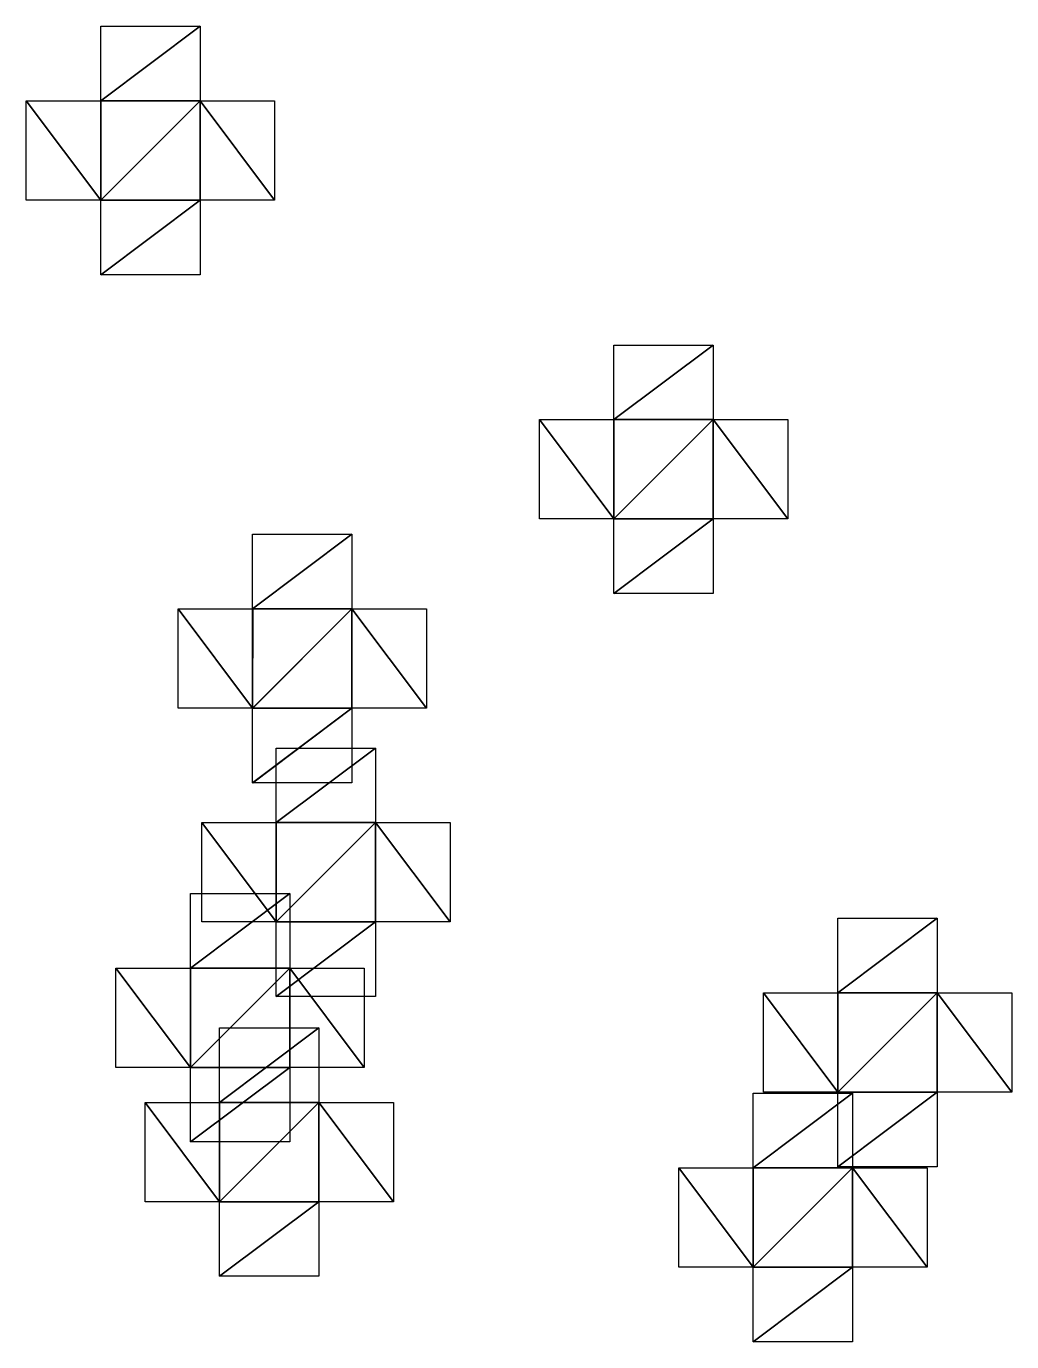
# Model space of a CAD drawing. Header units: metres. Extents: x -204 to 160, y -126 to 162.
# Drawn here: x -156.2 to -96.7, y -18.7 to 60.8 of the extents above; entities that cross this region are included whole.
import ezdxf

# ---------------------------------------------------------------- set-up
doc = ezdxf.new("R2010")
doc.units = ezdxf.units.M

msp = doc.modelspace()

# ---------------------------------------------------------------- linework, layer by layer
for p, q in [((-151.736, 56.26056, -433.01532), (-151.736, 60.76056, -433.01532)), ((-151.736, 60.76056, -433.01532), (-145.736, 60.76056, -433.01532)), ((-145.736, 60.76056, -433.01532), (-145.736, 56.26056, -433.01532)), ((-156.236, 50.26056, -433.01532), (-156.236, 56.26056, -433.01532)), ((-156.236, 56.26056, -433.01532), (-151.736, 56.26056, -433.01532)), ((-145.736, 56.26056, -433.01532), (-141.236, 56.26056, -433.01532)), ((-141.236, 56.26056, -433.01532), (-141.236, 50.26056, -433.01532)), ((-151.736, 50.26056, -433.01532), (-156.236, 50.26056, -433.01532)), ((-151.736, 45.76056, -433.01532), (-151.736, 50.26056, -433.01532)), ((-141.236, 50.26056, -433.01532), (-145.736, 50.26056, -433.01532)), ((-145.736, 50.26056, -433.01532), (-145.736, 45.76056, -433.01532)), ((-145.736, 45.76056, -433.01532), (-151.736, 45.76056, -433.01532)), ((-120.74365, 37.01703, -433.01532), (-120.74365, 41.51703, -433.01532)), ((-120.74365, 41.51703, -433.01532), (-114.74365, 41.51703, -433.01532)), ((-120.74365, 37.01703, -433.01532), (-120.74365, 41.51703, -433.01532)), ((-120.74365, 41.51703, -433.01532), (-114.74365, 41.51703, -433.01532)), ((-120.74365, 37.01703, -433.01532), (-120.74365, 41.51703, -433.01532)), ((-120.74365, 41.51703, -433.01532), (-114.74365, 41.51703, -433.01532)), ((-120.74365, 37.01703, -433.01532), (-120.74365, 41.51703, -433.01532)), ((-120.74365, 41.51703, -433.01532), (-114.74365, 41.51703, -433.01532)), ((-114.74365, 41.51703, -433.01532), (-114.74365, 37.01703, -433.01532)), ((-114.74365, 41.51703, -433.01532), (-114.74365, 37.01703, -433.01532)), ((-114.74365, 41.51703, -433.01532), (-114.74365, 37.01703, -433.01532)), ((-114.74365, 41.51703, -433.01532), (-114.74365, 37.01703, -433.01532)), ((-125.24365, 31.017029, -433.01532), (-125.24365, 37.01703, -433.01532)), ((-125.24365, 37.01703, -433.01532), (-120.74365, 37.01703, -433.01532)), ((-125.24365, 31.017029, -433.01532), (-125.24365, 37.01703, -433.01532)), ((-125.24365, 37.01703, -433.01532), (-120.74365, 37.01703, -433.01532)), ((-125.24365, 31.017029, -433.01532), (-125.24365, 37.01703, -433.01532)), ((-125.24365, 37.01703, -433.01532), (-120.74365, 37.01703, -433.01532)), ((-125.24365, 31.017029, -433.01532), (-125.24365, 37.01703, -433.01532)), ((-125.24365, 37.01703, -433.01532), (-120.74365, 37.01703, -433.01532)), ((-114.74365, 37.01703, -433.01532), (-110.24365, 37.01703, -433.01532)), ((-114.74365, 37.01703, -433.01532), (-110.24365, 37.01703, -433.01532)), ((-114.74365, 37.01703, -433.01532), (-110.24365, 37.01703, -433.01532)), ((-114.74365, 37.01703, -433.01532), (-110.24365, 37.01703, -433.01532)), ((-110.24365, 37.01703, -433.01532), (-110.24365, 31.017029, -433.01532)), ((-110.24365, 37.01703, -433.01532), (-110.24365, 31.017029, -433.01532)), ((-110.24365, 37.01703, -433.01532), (-110.24365, 31.017029, -433.01532)), ((-110.24365, 37.01703, -433.01532), (-110.24365, 31.017029, -433.01532)), ((-120.74365, 31.017029, -433.01532), (-125.24365, 31.017029, -433.01532)), ((-120.74365, 31.017029, -433.01532), (-125.24365, 31.017029, -433.01532)), ((-120.74365, 31.017029, -433.01532), (-125.24365, 31.017029, -433.01532)), ((-120.74365, 31.017029, -433.01532), (-125.24365, 31.017029, -433.01532)), ((-120.74365, 26.517029, -433.01532), (-120.74365, 31.017029, -433.01532)), ((-120.74365, 26.517029, -433.01532), (-120.74365, 31.017029, -433.01532)), ((-120.74365, 26.517029, -433.01532), (-120.74365, 31.017029, -433.01532)), ((-120.74365, 26.517029, -433.01532), (-120.74365, 31.017029, -433.01532)), ((-110.24365, 31.017029, -433.01532), (-114.74365, 31.017029, -433.01532)), ((-114.74365, 31.017029, -433.01532), (-114.74365, 26.517029, -433.01532)), ((-110.24365, 31.017029, -433.01532), (-114.74365, 31.017029, -433.01532)), ((-114.74365, 31.017029, -433.01532), (-114.74365, 26.517029, -433.01532)), ((-110.24365, 31.017029, -433.01532), (-114.74365, 31.017029, -433.01532)), ((-114.74365, 31.017029, -433.01532), (-114.74365, 26.517029, -433.01532)), ((-110.24365, 31.017029, -433.01532), (-114.74365, 31.017029, -433.01532)), ((-114.74365, 31.017029, -433.01532), (-114.74365, 26.517029, -433.01532)), ((-142.5621, 25.587463, -433.01532), (-142.5621, 30.087463, -433.01532)), ((-142.5621, 30.087463, -433.01532), (-136.5621, 30.087463, -433.01532)), ((-142.5621, 25.587463, -433.01532), (-142.5621, 30.087463, -433.01532)), ((-142.5621, 30.087463, -433.01532), (-136.5621, 30.087463, -433.01532)), ((-142.5621, 25.587463, -433.01532), (-142.5621, 30.087463, -433.01532)), ((-142.5621, 30.087463, -433.01532), (-136.5621, 30.087463, -433.01532)), ((-136.5621, 30.087463, -433.01532), (-136.5621, 25.587463, -433.01532)), ((-136.5621, 30.087463, -433.01532), (-136.5621, 25.587463, -433.01532)), ((-136.5621, 30.087463, -433.01532), (-136.5621, 25.587463, -433.01532)), ((-114.74365, 26.517029, -433.01532), (-120.74365, 26.517029, -433.01532)), ((-114.74365, 26.517029, -433.01532), (-120.74365, 26.517029, -433.01532)), ((-114.74365, 26.517029, -433.01532), (-120.74365, 26.517029, -433.01532)), ((-114.74365, 26.517029, -433.01532), (-120.74365, 26.517029, -433.01532)), ((-147.0621, 19.587463, -433.01532), (-147.0621, 25.587463, -433.01532)), ((-147.0621, 25.587463, -433.01532), (-142.5621, 25.587463, -433.01532)), ((-147.0621, 19.587463, -433.01532), (-147.0621, 25.587463, -433.01532)), ((-147.0621, 25.587463, -433.01532), (-142.5621, 25.587463, -433.01532)), ((-147.0621, 19.587463, -433.01532), (-147.0621, 25.587463, -433.01532)), ((-147.0621, 25.587463, -433.01532), (-142.5621, 25.587463, -433.01532)), ((-136.5621, 25.587463, -433.01532), (-132.0621, 25.587463, -433.01532)), ((-136.5621, 25.587463, -433.01532), (-132.0621, 25.587463, -433.01532)), ((-136.5621, 25.587463, -433.01532), (-132.0621, 25.587463, -433.01532)), ((-132.0621, 25.587463, -433.01532), (-132.0621, 19.587463, -433.01532)), ((-132.0621, 25.587463, -433.01532), (-132.0621, 19.587463, -433.01532)), ((-132.0621, 25.587463, -433.01532), (-132.0621, 19.587463, -433.01532)), ((-142.5621, 19.587463, -433.01532), (-147.0621, 19.587463, -433.01532)), ((-142.5621, 19.587463, -433.01532), (-147.0621, 19.587463, -433.01532)), ((-142.5621, 19.587463, -433.01532), (-147.0621, 19.587463, -433.01532)), ((-142.5621, 15.087463, -433.01532), (-142.5621, 19.587463, -433.01532)), ((-142.5621, 15.087463, -433.01532), (-142.5621, 19.587463, -433.01532)), ((-142.5621, 15.087463, -433.01532), (-142.5621, 19.587463, -433.01532)), ((-132.0621, 19.587463, -433.01532), (-136.5621, 19.587463, -433.01532)), ((-136.5621, 19.587463, -433.01532), (-136.5621, 15.087463, -433.01532)), ((-132.0621, 19.587463, -433.01532), (-136.5621, 19.587463, -433.01532)), ((-136.5621, 19.587463, -433.01532), (-136.5621, 15.087463, -433.01532)), ((-132.0621, 19.587463, -433.01532), (-136.5621, 19.587463, -433.01532)), ((-136.5621, 19.587463, -433.01532), (-136.5621, 15.087463, -433.01532)), ((-141.1358, 12.682343, -433.01532), (-141.1358, 17.182343, -433.01532)), ((-141.1358, 17.182343, -433.01532), (-135.1358, 17.182343, -433.01532)), ((-141.1358, 12.682343, -433.01532), (-141.1358, 17.182343, -433.01532)), ((-141.1358, 17.182343, -433.01532), (-135.1358, 17.182343, -433.01532)), ((-135.1358, 17.182343, -433.01532), (-135.1358, 12.682343, -433.01532)), ((-135.1358, 17.182343, -433.01532), (-135.1358, 12.682343, -433.01532)), ((-136.5621, 15.087463, -433.01532), (-142.5621, 15.087463, -433.01532)), ((-136.5621, 15.087463, -433.01532), (-142.5621, 15.087463, -433.01532)), ((-136.5621, 15.087463, -433.01532), (-142.5621, 15.087463, -433.01532)), ((-145.6358, 6.6823425, -433.01532), (-145.6358, 12.682343, -433.01532)), ((-145.6358, 12.682343, -433.01532), (-141.1358, 12.682343, -433.01532)), ((-145.6358, 6.6823425, -433.01532), (-145.6358, 12.682343, -433.01532)), ((-145.6358, 12.682343, -433.01532), (-141.1358, 12.682343, -433.01532)), ((-135.1358, 12.682343, -433.01532), (-130.6358, 12.682343, -433.01532)), ((-135.1358, 12.682343, -433.01532), (-130.6358, 12.682343, -433.01532)), ((-130.6358, 12.682343, -433.01532), (-130.6358, 6.6823425, -433.01532)), ((-130.6358, 12.682343, -433.01532), (-130.6358, 6.6823425, -433.01532)), ((-146.32214, 3.897461, -433.01532), (-146.32214, 8.397461, -433.01532)), ((-146.32214, 8.397461, -433.01532), (-140.32214, 8.397461, -433.01532)), ((-146.32214, 3.897461, -433.01532), (-146.32214, 8.397461, -433.01532)), ((-146.32214, 8.397461, -433.01532), (-140.32214, 8.397461, -433.01532)), ((-140.32214, 8.397461, -433.01532), (-140.32214, 3.897461, -433.01532)), ((-140.32214, 8.397461, -433.01532), (-140.32214, 3.897461, -433.01532)), ((-141.1358, 6.6823425, -433.01532), (-145.6358, 6.6823425, -433.01532)), ((-141.1358, 6.6823425, -433.01532), (-145.6358, 6.6823425, -433.01532)), ((-141.1358, 2.1823425, -433.01532), (-141.1358, 6.6823425, -433.01532)), ((-141.1358, 2.1823425, -433.01532), (-141.1358, 6.6823425, -433.01532)), ((-130.6358, 6.6823425, -433.01532), (-135.1358, 6.6823425, -433.01532)), ((-135.1358, 6.6823425, -433.01532), (-135.1358, 2.1823425, -433.01532)), ((-130.6358, 6.6823425, -433.01532), (-135.1358, 6.6823425, -433.01532)), ((-135.1358, 6.6823425, -433.01532), (-135.1358, 2.1823425, -433.01532)), ((-107.21222, 2.3995972, -433.01532), (-107.21222, 6.899597, -433.01532)), ((-107.21222, 6.899597, -433.01532), (-101.21222, 6.899597, -433.01532)), ((-107.21222, 2.3995972, -433.01532), (-107.21222, 6.899597, -433.01532)), ((-107.21222, 6.899597, -433.01532), (-101.21222, 6.899597, -433.01532)), ((-107.21222, 2.3995972, -433.01532), (-107.21222, 6.899597, -433.01532)), ((-107.21222, 6.899597, -433.01532), (-101.21222, 6.899597, -433.01532)), ((-101.21222, 6.899597, -433.01532), (-101.21222, 2.3995972, -433.01532)), ((-101.21222, 6.899597, -433.01532), (-101.21222, 2.3995972, -433.01532)), ((-101.21222, 6.899597, -433.01532), (-101.21222, 2.3995972, -433.01532)), ((-150.82214, -2.102539, -433.01532), (-150.82214, 3.897461, -433.01532)), ((-150.82214, 3.897461, -433.01532), (-146.32214, 3.897461, -433.01532)), ((-150.82214, -2.102539, -433.01532), (-150.82214, 3.897461, -433.01532)), ((-150.82214, 3.897461, -433.01532), (-146.32214, 3.897461, -433.01532)), ((-140.32214, 3.897461, -433.01532), (-135.82214, 3.897461, -433.01532)), ((-140.32214, 3.897461, -433.01532), (-135.82214, 3.897461, -433.01532)), ((-135.82214, 3.897461, -433.01532), (-135.82214, -2.102539, -433.01532)), ((-135.82214, 3.897461, -433.01532), (-135.82214, -2.102539, -433.01532)), ((-111.71222, -3.6004028, -433.01532), (-111.71222, 2.3995972, -433.01532)), ((-111.71222, 2.3995972, -433.01532), (-107.21222, 2.3995972, -433.01532)), ((-111.71222, -3.6004028, -433.01532), (-111.71222, 2.3995972, -433.01532)), ((-111.71222, 2.3995972, -433.01532), (-107.21222, 2.3995972, -433.01532)), ((-111.71222, -3.6004028, -433.01532), (-111.71222, 2.3995972, -433.01532)), ((-111.71222, 2.3995972, -433.01532), (-107.21222, 2.3995972, -433.01532)), ((-101.21222, 2.3995972, -433.01532), (-96.71222, 2.3995972, -433.01532)), ((-101.21222, 2.3995972, -433.01532), (-96.71222, 2.3995972, -433.01532)), ((-101.21222, 2.3995972, -433.01532), (-96.71222, 2.3995972, -433.01532)), ((-96.71222, 2.3995972, -433.01532), (-96.71222, -3.6004028, -433.01532)), ((-96.71222, 2.3995972, -433.01532), (-96.71222, -3.6004028, -433.01532)), ((-96.71222, 2.3995972, -433.01532), (-96.71222, -3.6004028, -433.01532)), ((-135.1358, 2.1823425, -433.01532), (-141.1358, 2.1823425, -433.01532)), ((-135.1358, 2.1823425, -433.01532), (-141.1358, 2.1823425, -433.01532)), ((-144.55661, -4.216751, -433.01532), (-144.55661, 0.2832489, -433.01532)), ((-144.55661, 0.2832489, -433.01532), (-138.55661, 0.2832489, -433.01532)), ((-138.55661, 0.2832489, -433.01532), (-138.55661, -4.216751, -433.01532)), ((-146.32214, -2.102539, -433.01532), (-150.82214, -2.102539, -433.01532)), ((-146.32214, -2.102539, -433.01532), (-150.82214, -2.102539, -433.01532)), ((-146.32214, -6.602539, -433.01532), (-146.32214, -2.102539, -433.01532)), ((-146.32214, -6.602539, -433.01532), (-146.32214, -2.102539, -433.01532)), ((-135.82214, -2.102539, -433.01532), (-140.32214, -2.102539, -433.01532)), ((-140.32214, -2.102539, -433.01532), (-140.32214, -6.602539, -433.01532)), ((-135.82214, -2.102539, -433.01532), (-140.32214, -2.102539, -433.01532)), ((-140.32214, -2.102539, -433.01532), (-140.32214, -6.602539, -433.01532)), ((-112.32034, -8.165863, -433.01532), (-112.32034, -3.665863, -433.01532)), ((-112.32034, -3.665863, -433.01532), (-106.32034, -3.665863, -433.01532)), ((-112.32034, -8.165863, -433.01532), (-112.32034, -3.665863, -433.01532)), ((-112.32034, -3.665863, -433.01532), (-106.32034, -3.665863, -433.01532)), ((-112.32034, -8.165863, -433.01532), (-112.32034, -3.665863, -433.01532)), ((-112.32034, -3.665863, -433.01532), (-106.32034, -3.665863, -433.01532)), ((-112.32034, -8.165863, -433.01532), (-112.32034, -3.665863, -433.01532)), ((-112.32034, -3.665863, -433.01532), (-106.32034, -3.665863, -433.01532)), ((-107.21222, -3.6004028, -433.01532), (-111.71222, -3.6004028, -433.01532)), ((-107.21222, -3.6004028, -433.01532), (-111.71222, -3.6004028, -433.01532)), ((-107.21222, -3.6004028, -433.01532), (-111.71222, -3.6004028, -433.01532)), ((-107.21222, -8.100403, -433.01532), (-107.21222, -3.6004028, -433.01532)), ((-107.21222, -8.100403, -433.01532), (-107.21222, -3.6004028, -433.01532)), ((-107.21222, -8.100403, -433.01532), (-107.21222, -3.6004028, -433.01532)), ((-106.32034, -3.665863, -433.01532), (-106.32034, -8.165863, -433.01532)), ((-106.32034, -3.665863, -433.01532), (-106.32034, -8.165863, -433.01532)), ((-106.32034, -3.665863, -433.01532), (-106.32034, -8.165863, -433.01532)), ((-106.32034, -3.665863, -433.01532), (-106.32034, -8.165863, -433.01532)), ((-96.71222, -3.6004028, -433.01532), (-101.21222, -3.6004028, -433.01532)), ((-101.21222, -3.6004028, -433.01532), (-101.21222, -8.100403, -433.01532)), ((-96.71222, -3.6004028, -433.01532), (-101.21222, -3.6004028, -433.01532)), ((-101.21222, -3.6004028, -433.01532), (-101.21222, -8.100403, -433.01532)), ((-96.71222, -3.6004028, -433.01532), (-101.21222, -3.6004028, -433.01532)), ((-101.21222, -3.6004028, -433.01532), (-101.21222, -8.100403, -433.01532)), ((-149.05661, -10.216751, -433.01532), (-149.05661, -4.216751, -433.01532)), ((-149.05661, -4.216751, -433.01532), (-144.55661, -4.216751, -433.01532)), ((-138.55661, -4.216751, -433.01532), (-134.05661, -4.216751, -433.01532)), ((-134.05661, -4.216751, -433.01532), (-134.05661, -10.216751, -433.01532)), ((-140.32214, -6.602539, -433.01532), (-146.32214, -6.602539, -433.01532)), ((-140.32214, -6.602539, -433.01532), (-146.32214, -6.602539, -433.01532)), ((-116.82034, -14.165863, -433.01532), (-116.82034, -8.165863, -433.01532)), ((-116.82034, -8.165863, -433.01532), (-112.32034, -8.165863, -433.01532)), ((-116.82034, -14.165863, -433.01532), (-116.82034, -8.165863, -433.01532)), ((-116.82034, -8.165863, -433.01532), (-112.32034, -8.165863, -433.01532)), ((-116.82034, -14.165863, -433.01532), (-116.82034, -8.165863, -433.01532)), ((-116.82034, -8.165863, -433.01532), (-112.32034, -8.165863, -433.01532)), ((-116.82034, -14.165863, -433.01532), (-116.82034, -8.165863, -433.01532)), ((-116.82034, -8.165863, -433.01532), (-112.32034, -8.165863, -433.01532)), ((-101.21222, -8.100403, -433.01532), (-107.21222, -8.100403, -433.01532)), ((-101.21222, -8.100403, -433.01532), (-107.21222, -8.100403, -433.01532)), ((-101.21222, -8.100403, -433.01532), (-107.21222, -8.100403, -433.01532)), ((-106.32034, -8.165863, -433.01532), (-101.82034, -8.165863, -433.01532)), ((-106.32034, -8.165863, -433.01532), (-101.82034, -8.165863, -433.01532)), ((-106.32034, -8.165863, -433.01532), (-101.82034, -8.165863, -433.01532)), ((-106.32034, -8.165863, -433.01532), (-101.82034, -8.165863, -433.01532)), ((-101.82034, -8.165863, -433.01532), (-101.82034, -14.165863, -433.01532)), ((-101.82034, -8.165863, -433.01532), (-101.82034, -14.165863, -433.01532)), ((-101.82034, -8.165863, -433.01532), (-101.82034, -14.165863, -433.01532)), ((-101.82034, -8.165863, -433.01532), (-101.82034, -14.165863, -433.01532)), ((-144.55661, -10.216751, -433.01532), (-149.05661, -10.216751, -433.01532)), ((-144.55661, -14.716751, -433.01532), (-144.55661, -10.216751, -433.01532)), ((-134.05661, -10.216751, -433.01532), (-138.55661, -10.216751, -433.01532)), ((-138.55661, -10.216751, -433.01532), (-138.55661, -14.716751, -433.01532)), ((-112.32034, -14.165863, -433.01532), (-116.82034, -14.165863, -433.01532)), ((-112.32034, -14.165863, -433.01532), (-116.82034, -14.165863, -433.01532)), ((-112.32034, -14.165863, -433.01532), (-116.82034, -14.165863, -433.01532)), ((-112.32034, -14.165863, -433.01532), (-116.82034, -14.165863, -433.01532)), ((-112.32034, -18.665863, -433.01532), (-112.32034, -14.165863, -433.01532)), ((-112.32034, -18.665863, -433.01532), (-112.32034, -14.165863, -433.01532)), ((-112.32034, -18.665863, -433.01532), (-112.32034, -14.165863, -433.01532)), ((-112.32034, -18.665863, -433.01532), (-112.32034, -14.165863, -433.01532)), ((-101.82034, -14.165863, -433.01532), (-106.32034, -14.165863, -433.01532)), ((-106.32034, -14.165863, -433.01532), (-106.32034, -18.665863, -433.01532)), ((-101.82034, -14.165863, -433.01532), (-106.32034, -14.165863, -433.01532)), ((-106.32034, -14.165863, -433.01532), (-106.32034, -18.665863, -433.01532)), ((-101.82034, -14.165863, -433.01532), (-106.32034, -14.165863, -433.01532)), ((-106.32034, -14.165863, -433.01532), (-106.32034, -18.665863, -433.01532)), ((-101.82034, -14.165863, -433.01532), (-106.32034, -14.165863, -433.01532)), ((-106.32034, -14.165863, -433.01532), (-106.32034, -18.665863, -433.01532)), ((-138.55661, -14.716751, -433.01532), (-144.55661, -14.716751, -433.01532)), ((-106.32034, -18.665863, -433.01532), (-112.32034, -18.665863, -433.01532)), ((-106.32034, -18.665863, -433.01532), (-112.32034, -18.665863, -433.01532)), ((-106.32034, -18.665863, -433.01532), (-112.32034, -18.665863, -433.01532)), ((-106.32034, -18.665863, -433.01532), (-112.32034, -18.665863, -433.01532))]:
    msp.add_line(p, q)
for points in [[(-151.736, 56.26056, -433.01532), (-151.736, 60.76056, -433.01532), (-145.736, 60.76056, -433.01532), (-145.73589, 60.76066, -433.01523)], [(-151.736, 56.26056, -433.01532), (-145.736, 60.76056, -433.01532), (-145.736, 56.26056, -433.01532), (-145.73589, 56.26066, -433.01523)], [(-151.736, 50.26056, -433.01532), (-156.236, 50.26056, -433.01532), (-156.236, 56.26056, -433.01532), (-156.23589, 56.26066, -433.01523)], [(-151.736, 50.26056, -433.01532), (-156.236, 56.26056, -433.01532), (-151.736, 56.26056, -433.01532), (-151.73589, 56.26066, -433.01523)], [(-151.736, 50.26056, -433.01532), (-151.736, 56.26056, -433.01532), (-145.736, 56.26056, -433.01532), (-145.73589, 56.26066, -433.01523)], [(-145.736, 56.26056, -433.01532), (-145.736, 50.26056, -433.01532), (-151.736, 50.26056, -433.01532), (-151.73589, 50.26066, -433.01523)], [(-145.736, 56.26056, -433.01532), (-141.236, 56.26056, -433.01532), (-141.236, 50.26056, -433.01532), (-141.23589, 50.26066, -433.01523)], [(-145.736, 56.26056, -433.01532), (-141.236, 50.26056, -433.01532), (-145.736, 50.26056, -433.01532), (-145.73589, 50.26066, -433.01523)], [(-145.736, 50.26056, -433.01532), (-151.736, 45.76056, -433.01532), (-151.736, 50.26056, -433.01532), (-151.73589, 50.26066, -433.01523)], [(-145.736, 50.26056, -433.01532), (-145.736, 45.76056, -433.01532), (-151.736, 45.76056, -433.01532), (-151.73589, 45.76066, -433.01523)], [(-120.74365, 37.01703, -433.01532), (-120.74365, 41.51703, -433.01532), (-114.74365, 41.51703, -433.01532), (-114.74355, 41.517128, -433.01523)], [(-120.74365, 37.01703, -433.01532), (-120.74365, 41.51703, -433.01532), (-114.74365, 41.51703, -433.01532), (-114.74355, 41.517128, -433.01523)], [(-120.74365, 37.01703, -433.01532), (-120.74365, 41.51703, -433.01532), (-114.74365, 41.51703, -433.01532), (-114.74355, 41.517128, -433.01523)], [(-120.74365, 37.01703, -433.01532), (-120.74365, 41.51703, -433.01532), (-114.74365, 41.51703, -433.01532), (-114.74355, 41.517128, -433.01523)], [(-120.74365, 37.01703, -433.01532), (-114.74365, 41.51703, -433.01532), (-114.74365, 37.01703, -433.01532), (-114.74355, 37.017128, -433.01523)], [(-120.74365, 37.01703, -433.01532), (-114.74365, 41.51703, -433.01532), (-114.74365, 37.01703, -433.01532), (-114.74355, 37.017128, -433.01523)], [(-120.74365, 37.01703, -433.01532), (-114.74365, 41.51703, -433.01532), (-114.74365, 37.01703, -433.01532), (-114.74355, 37.017128, -433.01523)], [(-120.74365, 37.01703, -433.01532), (-114.74365, 41.51703, -433.01532), (-114.74365, 37.01703, -433.01532), (-114.74355, 37.017128, -433.01523)], [(-120.74365, 31.017029, -433.01532), (-125.24365, 31.017029, -433.01532), (-125.24365, 37.01703, -433.01532), (-125.24355, 37.017128, -433.01523)], [(-120.74365, 31.017029, -433.01532), (-125.24365, 37.01703, -433.01532), (-120.74365, 37.01703, -433.01532), (-120.74355, 37.017128, -433.01523)], [(-120.74365, 31.017029, -433.01532), (-125.24365, 31.017029, -433.01532), (-125.24365, 37.01703, -433.01532), (-125.24355, 37.017128, -433.01523)], [(-120.74365, 31.017029, -433.01532), (-125.24365, 37.01703, -433.01532), (-120.74365, 37.01703, -433.01532), (-120.74355, 37.017128, -433.01523)], [(-120.74365, 31.017029, -433.01532), (-125.24365, 31.017029, -433.01532), (-125.24365, 37.01703, -433.01532), (-125.24355, 37.017128, -433.01523)], [(-120.74365, 31.017029, -433.01532), (-125.24365, 37.01703, -433.01532), (-120.74365, 37.01703, -433.01532), (-120.74355, 37.017128, -433.01523)], [(-120.74365, 31.017029, -433.01532), (-125.24365, 31.017029, -433.01532), (-125.24365, 37.01703, -433.01532), (-125.24355, 37.017128, -433.01523)], [(-120.74365, 31.017029, -433.01532), (-125.24365, 37.01703, -433.01532), (-120.74365, 37.01703, -433.01532), (-120.74355, 37.017128, -433.01523)], [(-120.74365, 31.017029, -433.01532), (-120.74365, 37.01703, -433.01532), (-114.74365, 37.01703, -433.01532), (-114.74355, 37.017128, -433.01523)], [(-120.74365, 31.017029, -433.01532), (-120.74365, 37.01703, -433.01532), (-114.74365, 37.01703, -433.01532), (-114.74355, 37.017128, -433.01523)], [(-120.74365, 31.017029, -433.01532), (-120.74365, 37.01703, -433.01532), (-114.74365, 37.01703, -433.01532), (-114.74355, 37.017128, -433.01523)], [(-120.74365, 31.017029, -433.01532), (-120.74365, 37.01703, -433.01532), (-114.74365, 37.01703, -433.01532), (-114.74355, 37.017128, -433.01523)], [(-114.74365, 37.01703, -433.01532), (-114.74365, 31.017029, -433.01532), (-120.74365, 31.017029, -433.01532), (-120.74355, 31.017128, -433.01523)], [(-114.74365, 37.01703, -433.01532), (-114.74365, 31.017029, -433.01532), (-120.74365, 31.017029, -433.01532), (-120.74355, 31.017128, -433.01523)], [(-114.74365, 37.01703, -433.01532), (-114.74365, 31.017029, -433.01532), (-120.74365, 31.017029, -433.01532), (-120.74355, 31.017128, -433.01523)], [(-114.74365, 37.01703, -433.01532), (-114.74365, 31.017029, -433.01532), (-120.74365, 31.017029, -433.01532), (-120.74355, 31.017128, -433.01523)], [(-114.74365, 37.01703, -433.01532), (-110.24365, 37.01703, -433.01532), (-110.24365, 31.017029, -433.01532), (-110.24355, 31.017128, -433.01523)], [(-114.74365, 37.01703, -433.01532), (-110.24365, 31.017029, -433.01532), (-114.74365, 31.017029, -433.01532), (-114.74355, 31.017128, -433.01523)], [(-114.74365, 37.01703, -433.01532), (-110.24365, 37.01703, -433.01532), (-110.24365, 31.017029, -433.01532), (-110.24355, 31.017128, -433.01523)], [(-114.74365, 37.01703, -433.01532), (-110.24365, 31.017029, -433.01532), (-114.74365, 31.017029, -433.01532), (-114.74355, 31.017128, -433.01523)], [(-114.74365, 37.01703, -433.01532), (-110.24365, 37.01703, -433.01532), (-110.24365, 31.017029, -433.01532), (-110.24355, 31.017128, -433.01523)], [(-114.74365, 37.01703, -433.01532), (-110.24365, 31.017029, -433.01532), (-114.74365, 31.017029, -433.01532), (-114.74355, 31.017128, -433.01523)], [(-114.74365, 37.01703, -433.01532), (-110.24365, 37.01703, -433.01532), (-110.24365, 31.017029, -433.01532), (-110.24355, 31.017128, -433.01523)], [(-114.74365, 37.01703, -433.01532), (-110.24365, 31.017029, -433.01532), (-114.74365, 31.017029, -433.01532), (-114.74355, 31.017128, -433.01523)], [(-114.74365, 31.017029, -433.01532), (-120.74365, 26.517029, -433.01532), (-120.74365, 31.017029, -433.01532), (-120.74355, 31.017128, -433.01523)], [(-114.74365, 31.017029, -433.01532), (-120.74365, 26.517029, -433.01532), (-120.74365, 31.017029, -433.01532), (-120.74355, 31.017128, -433.01523)], [(-114.74365, 31.017029, -433.01532), (-120.74365, 26.517029, -433.01532), (-120.74365, 31.017029, -433.01532), (-120.74355, 31.017128, -433.01523)], [(-114.74365, 31.017029, -433.01532), (-120.74365, 26.517029, -433.01532), (-120.74365, 31.017029, -433.01532), (-120.74355, 31.017128, -433.01523)], [(-114.74365, 31.017029, -433.01532), (-114.74365, 26.517029, -433.01532), (-120.74365, 26.517029, -433.01532), (-120.74355, 26.517128, -433.01523)], [(-114.74365, 31.017029, -433.01532), (-114.74365, 26.517029, -433.01532), (-120.74365, 26.517029, -433.01532), (-120.74355, 26.517128, -433.01523)], [(-114.74365, 31.017029, -433.01532), (-114.74365, 26.517029, -433.01532), (-120.74365, 26.517029, -433.01532), (-120.74355, 26.517128, -433.01523)], [(-114.74365, 31.017029, -433.01532), (-114.74365, 26.517029, -433.01532), (-120.74365, 26.517029, -433.01532), (-120.74355, 26.517128, -433.01523)], [(-142.5621, 25.587463, -433.01532), (-142.5621, 30.087463, -433.01532), (-136.5621, 30.087463, -433.01532), (-136.562, 30.087563, -433.01523)], [(-142.5621, 25.587463, -433.01532), (-142.5621, 30.087463, -433.01532), (-136.5621, 30.087463, -433.01532), (-136.562, 30.087563, -433.01523)], [(-142.5621, 25.587463, -433.01532), (-142.5621, 30.087463, -433.01532), (-136.5621, 30.087463, -433.01532), (-136.562, 30.087563, -433.01523)], [(-142.5621, 25.587463, -433.01532), (-136.5621, 30.087463, -433.01532), (-136.5621, 25.587463, -433.01532), (-136.562, 25.587563, -433.01523)], [(-142.5621, 25.587463, -433.01532), (-136.5621, 30.087463, -433.01532), (-136.5621, 25.587463, -433.01532), (-136.562, 25.587563, -433.01523)], [(-142.5621, 25.587463, -433.01532), (-136.5621, 30.087463, -433.01532), (-136.5621, 25.587463, -433.01532), (-136.562, 25.587563, -433.01523)], [(-142.5621, 19.587463, -433.01532), (-147.0621, 19.587463, -433.01532), (-147.0621, 25.587463, -433.01532), (-147.062, 25.587563, -433.01523)], [(-142.5621, 19.587463, -433.01532), (-147.0621, 25.587463, -433.01532), (-142.5621, 25.587463, -433.01532), (-142.562, 25.587563, -433.01523)], [(-142.5621, 19.587463, -433.01532), (-147.0621, 19.587463, -433.01532), (-147.0621, 25.587463, -433.01532), (-147.062, 25.587563, -433.01523)], [(-142.5621, 19.587463, -433.01532), (-147.0621, 25.587463, -433.01532), (-142.5621, 25.587463, -433.01532), (-142.562, 25.587563, -433.01523)], [(-142.5621, 19.587463, -433.01532), (-147.0621, 19.587463, -433.01532), (-147.0621, 25.587463, -433.01532), (-147.062, 25.587563, -433.01523)], [(-142.5621, 19.587463, -433.01532), (-147.0621, 25.587463, -433.01532), (-142.5621, 25.587463, -433.01532), (-142.562, 25.587563, -433.01523)], [(-142.5621, 19.587463, -433.01532), (-142.5621, 25.587463, -433.01532), (-136.5621, 25.587463, -433.01532), (-136.562, 25.587563, -433.01523)], [(-142.5621, 19.587463, -433.01532), (-142.5621, 25.587463, -433.01532), (-136.5621, 25.587463, -433.01532), (-136.562, 25.587563, -433.01523)], [(-142.5621, 19.587463, -433.01532), (-142.5621, 25.587463, -433.01532), (-136.5621, 25.587463, -433.01532), (-136.562, 25.587563, -433.01523)], [(-136.5621, 25.587463, -433.01532), (-136.5621, 19.587463, -433.01532), (-142.5621, 19.587463, -433.01532), (-142.562, 19.587563, -433.01523)], [(-136.5621, 25.587463, -433.01532), (-136.5621, 19.587463, -433.01532), (-142.5621, 19.587463, -433.01532), (-142.562, 19.587563, -433.01523)], [(-136.5621, 25.587463, -433.01532), (-136.5621, 19.587463, -433.01532), (-142.5621, 19.587463, -433.01532), (-142.562, 19.587563, -433.01523)], [(-136.5621, 25.587463, -433.01532), (-132.0621, 25.587463, -433.01532), (-132.0621, 19.587463, -433.01532), (-132.062, 19.587563, -433.01523)], [(-136.5621, 25.587463, -433.01532), (-132.0621, 19.587463, -433.01532), (-136.5621, 19.587463, -433.01532), (-136.562, 19.587563, -433.01523)], [(-136.5621, 25.587463, -433.01532), (-132.0621, 25.587463, -433.01532), (-132.0621, 19.587463, -433.01532), (-132.062, 19.587563, -433.01523)], [(-136.5621, 25.587463, -433.01532), (-132.0621, 19.587463, -433.01532), (-136.5621, 19.587463, -433.01532), (-136.562, 19.587563, -433.01523)], [(-136.5621, 25.587463, -433.01532), (-132.0621, 25.587463, -433.01532), (-132.0621, 19.587463, -433.01532), (-132.062, 19.587563, -433.01523)], [(-136.5621, 25.587463, -433.01532), (-132.0621, 19.587463, -433.01532), (-136.5621, 19.587463, -433.01532), (-136.562, 19.587563, -433.01523)], [(-136.5621, 19.587463, -433.01532), (-142.5621, 15.087463, -433.01532), (-142.5621, 19.587463, -433.01532), (-142.562, 19.587563, -433.01523)], [(-136.5621, 19.587463, -433.01532), (-142.5621, 15.087463, -433.01532), (-142.5621, 19.587463, -433.01532), (-142.562, 19.587563, -433.01523)], [(-136.5621, 19.587463, -433.01532), (-142.5621, 15.087463, -433.01532), (-142.5621, 19.587463, -433.01532), (-142.562, 19.587563, -433.01523)], [(-136.5621, 19.587463, -433.01532), (-136.5621, 15.087463, -433.01532), (-142.5621, 15.087463, -433.01532), (-142.562, 15.0875635, -433.01523)], [(-136.5621, 19.587463, -433.01532), (-136.5621, 15.087463, -433.01532), (-142.5621, 15.087463, -433.01532), (-142.562, 15.0875635, -433.01523)], [(-136.5621, 19.587463, -433.01532), (-136.5621, 15.087463, -433.01532), (-142.5621, 15.087463, -433.01532), (-142.562, 15.0875635, -433.01523)], [(-141.1358, 12.682343, -433.01532), (-141.1358, 17.182343, -433.01532), (-135.1358, 17.182343, -433.01532), (-135.1357, 17.182442, -433.01523)], [(-141.1358, 12.682343, -433.01532), (-141.1358, 17.182343, -433.01532), (-135.1358, 17.182343, -433.01532), (-135.1357, 17.182442, -433.01523)], [(-141.1358, 12.682343, -433.01532), (-135.1358, 17.182343, -433.01532), (-135.1358, 12.682343, -433.01532), (-135.1357, 12.682443, -433.01523)], [(-141.1358, 12.682343, -433.01532), (-135.1358, 17.182343, -433.01532), (-135.1358, 12.682343, -433.01532), (-135.1357, 12.682443, -433.01523)], [(-141.1358, 6.6823425, -433.01532), (-145.6358, 6.6823425, -433.01532), (-145.6358, 12.682343, -433.01532), (-145.6357, 12.682443, -433.01523)], [(-141.1358, 6.6823425, -433.01532), (-145.6358, 12.682343, -433.01532), (-141.1358, 12.682343, -433.01532), (-141.1357, 12.682443, -433.01523)], [(-141.1358, 6.6823425, -433.01532), (-145.6358, 6.6823425, -433.01532), (-145.6358, 12.682343, -433.01532), (-145.6357, 12.682443, -433.01523)], [(-141.1358, 6.6823425, -433.01532), (-145.6358, 12.682343, -433.01532), (-141.1358, 12.682343, -433.01532), (-141.1357, 12.682443, -433.01523)], [(-141.1358, 6.6823425, -433.01532), (-141.1358, 12.682343, -433.01532), (-135.1358, 12.682343, -433.01532), (-135.1357, 12.682443, -433.01523)], [(-141.1358, 6.6823425, -433.01532), (-141.1358, 12.682343, -433.01532), (-135.1358, 12.682343, -433.01532), (-135.1357, 12.682443, -433.01523)], [(-135.1358, 12.682343, -433.01532), (-135.1358, 6.6823425, -433.01532), (-141.1358, 6.6823425, -433.01532), (-141.1357, 6.6824427, -433.01523)], [(-135.1358, 12.682343, -433.01532), (-135.1358, 6.6823425, -433.01532), (-141.1358, 6.6823425, -433.01532), (-141.1357, 6.6824427, -433.01523)], [(-135.1358, 12.682343, -433.01532), (-130.6358, 12.682343, -433.01532), (-130.6358, 6.6823425, -433.01532), (-130.6357, 6.6824427, -433.01523)], [(-135.1358, 12.682343, -433.01532), (-130.6358, 6.6823425, -433.01532), (-135.1358, 6.6823425, -433.01532), (-135.1357, 6.6824427, -433.01523)], [(-135.1358, 12.682343, -433.01532), (-130.6358, 12.682343, -433.01532), (-130.6358, 6.6823425, -433.01532), (-130.6357, 6.6824427, -433.01523)], [(-135.1358, 12.682343, -433.01532), (-130.6358, 6.6823425, -433.01532), (-135.1358, 6.6823425, -433.01532), (-135.1357, 6.6824427, -433.01523)], [(-146.32214, 3.897461, -433.01532), (-146.32214, 8.397461, -433.01532), (-140.32214, 8.397461, -433.01532), (-140.32204, 8.397561, -433.01523)], [(-146.32214, 3.897461, -433.01532), (-146.32214, 8.397461, -433.01532), (-140.32214, 8.397461, -433.01532), (-140.32204, 8.397561, -433.01523)], [(-146.32214, 3.897461, -433.01532), (-140.32214, 8.397461, -433.01532), (-140.32214, 3.897461, -433.01532), (-140.32204, 3.8975608, -433.01523)], [(-146.32214, 3.897461, -433.01532), (-140.32214, 8.397461, -433.01532), (-140.32214, 3.897461, -433.01532), (-140.32204, 3.8975608, -433.01523)], [(-135.1358, 6.6823425, -433.01532), (-141.1358, 2.1823425, -433.01532), (-141.1358, 6.6823425, -433.01532), (-141.1357, 6.6824427, -433.01523)], [(-135.1358, 6.6823425, -433.01532), (-141.1358, 2.1823425, -433.01532), (-141.1358, 6.6823425, -433.01532), (-141.1357, 6.6824427, -433.01523)], [(-135.1358, 6.6823425, -433.01532), (-135.1358, 2.1823425, -433.01532), (-141.1358, 2.1823425, -433.01532), (-141.1357, 2.1824424, -433.01523)], [(-135.1358, 6.6823425, -433.01532), (-135.1358, 2.1823425, -433.01532), (-141.1358, 2.1823425, -433.01532), (-141.1357, 2.1824424, -433.01523)], [(-107.21222, 2.3995972, -433.01532), (-107.21222, 6.899597, -433.01532), (-101.21222, 6.899597, -433.01532), (-101.21212, 6.8996973, -433.01523)], [(-107.21222, 2.3995972, -433.01532), (-107.21222, 6.899597, -433.01532), (-101.21222, 6.899597, -433.01532), (-101.21212, 6.8996973, -433.01523)], [(-107.21222, 2.3995972, -433.01532), (-107.21222, 6.899597, -433.01532), (-101.21222, 6.899597, -433.01532), (-101.21212, 6.8996973, -433.01523)], [(-107.21222, 2.3995972, -433.01532), (-101.21222, 6.899597, -433.01532), (-101.21222, 2.3995972, -433.01532), (-101.21212, 2.399697, -433.01523)], [(-107.21222, 2.3995972, -433.01532), (-101.21222, 6.899597, -433.01532), (-101.21222, 2.3995972, -433.01532), (-101.21212, 2.399697, -433.01523)], [(-107.21222, 2.3995972, -433.01532), (-101.21222, 6.899597, -433.01532), (-101.21222, 2.3995972, -433.01532), (-101.21212, 2.399697, -433.01523)], [(-146.32214, -2.102539, -433.01532), (-150.82214, -2.102539, -433.01532), (-150.82214, 3.897461, -433.01532), (-150.82204, 3.8975608, -433.01523)], [(-146.32214, -2.102539, -433.01532), (-150.82214, 3.897461, -433.01532), (-146.32214, 3.897461, -433.01532), (-146.32204, 3.8975608, -433.01523)], [(-146.32214, -2.102539, -433.01532), (-150.82214, -2.102539, -433.01532), (-150.82214, 3.897461, -433.01532), (-150.82204, 3.8975608, -433.01523)], [(-146.32214, -2.102539, -433.01532), (-150.82214, 3.897461, -433.01532), (-146.32214, 3.897461, -433.01532), (-146.32204, 3.8975608, -433.01523)], [(-146.32214, -2.102539, -433.01532), (-146.32214, 3.897461, -433.01532), (-140.32214, 3.897461, -433.01532), (-140.32204, 3.8975608, -433.01523)], [(-146.32214, -2.102539, -433.01532), (-146.32214, 3.897461, -433.01532), (-140.32214, 3.897461, -433.01532), (-140.32204, 3.8975608, -433.01523)], [(-140.32214, 3.897461, -433.01532), (-140.32214, -2.102539, -433.01532), (-146.32214, -2.102539, -433.01532), (-146.32204, -2.1024392, -433.01523)], [(-140.32214, 3.897461, -433.01532), (-140.32214, -2.102539, -433.01532), (-146.32214, -2.102539, -433.01532), (-146.32204, -2.1024392, -433.01523)], [(-140.32214, 3.897461, -433.01532), (-135.82214, 3.897461, -433.01532), (-135.82214, -2.102539, -433.01532), (-135.82204, -2.1024392, -433.01523)], [(-140.32214, 3.897461, -433.01532), (-135.82214, -2.102539, -433.01532), (-140.32214, -2.102539, -433.01532), (-140.32204, -2.1024392, -433.01523)], [(-140.32214, 3.897461, -433.01532), (-135.82214, 3.897461, -433.01532), (-135.82214, -2.102539, -433.01532), (-135.82204, -2.1024392, -433.01523)], [(-140.32214, 3.897461, -433.01532), (-135.82214, -2.102539, -433.01532), (-140.32214, -2.102539, -433.01532), (-140.32204, -2.1024392, -433.01523)], [(-107.21222, -3.6004028, -433.01532), (-111.71222, -3.6004028, -433.01532), (-111.71222, 2.3995972, -433.01532), (-111.71212, 2.399697, -433.01523)], [(-107.21222, -3.6004028, -433.01532), (-111.71222, 2.3995972, -433.01532), (-107.21222, 2.3995972, -433.01532), (-107.21212, 2.399697, -433.01523)], [(-107.21222, -3.6004028, -433.01532), (-111.71222, -3.6004028, -433.01532), (-111.71222, 2.3995972, -433.01532), (-111.71212, 2.399697, -433.01523)], [(-107.21222, -3.6004028, -433.01532), (-111.71222, 2.3995972, -433.01532), (-107.21222, 2.3995972, -433.01532), (-107.21212, 2.399697, -433.01523)], [(-107.21222, -3.6004028, -433.01532), (-111.71222, -3.6004028, -433.01532), (-111.71222, 2.3995972, -433.01532), (-111.71212, 2.399697, -433.01523)], [(-107.21222, -3.6004028, -433.01532), (-111.71222, 2.3995972, -433.01532), (-107.21222, 2.3995972, -433.01532), (-107.21212, 2.399697, -433.01523)], [(-107.21222, -3.6004028, -433.01532), (-107.21222, 2.3995972, -433.01532), (-101.21222, 2.3995972, -433.01532), (-101.21212, 2.399697, -433.01523)], [(-107.21222, -3.6004028, -433.01532), (-107.21222, 2.3995972, -433.01532), (-101.21222, 2.3995972, -433.01532), (-101.21212, 2.399697, -433.01523)], [(-107.21222, -3.6004028, -433.01532), (-107.21222, 2.3995972, -433.01532), (-101.21222, 2.3995972, -433.01532), (-101.21212, 2.399697, -433.01523)], [(-101.21222, 2.3995972, -433.01532), (-101.21222, -3.6004028, -433.01532), (-107.21222, -3.6004028, -433.01532), (-107.21212, -3.600303, -433.01523)], [(-101.21222, 2.3995972, -433.01532), (-101.21222, -3.6004028, -433.01532), (-107.21222, -3.6004028, -433.01532), (-107.21212, -3.600303, -433.01523)], [(-101.21222, 2.3995972, -433.01532), (-101.21222, -3.6004028, -433.01532), (-107.21222, -3.6004028, -433.01532), (-107.21212, -3.600303, -433.01523)], [(-101.21222, 2.3995972, -433.01532), (-96.71222, 2.3995972, -433.01532), (-96.71222, -3.6004028, -433.01532), (-96.71212, -3.600303, -433.01523)], [(-101.21222, 2.3995972, -433.01532), (-96.71222, -3.6004028, -433.01532), (-101.21222, -3.6004028, -433.01532), (-101.21212, -3.600303, -433.01523)], [(-101.21222, 2.3995972, -433.01532), (-96.71222, 2.3995972, -433.01532), (-96.71222, -3.6004028, -433.01532), (-96.71212, -3.600303, -433.01523)], [(-101.21222, 2.3995972, -433.01532), (-96.71222, -3.6004028, -433.01532), (-101.21222, -3.6004028, -433.01532), (-101.21212, -3.600303, -433.01523)], [(-101.21222, 2.3995972, -433.01532), (-96.71222, 2.3995972, -433.01532), (-96.71222, -3.6004028, -433.01532), (-96.71212, -3.600303, -433.01523)], [(-101.21222, 2.3995972, -433.01532), (-96.71222, -3.6004028, -433.01532), (-101.21222, -3.6004028, -433.01532), (-101.21212, -3.600303, -433.01523)], [(-144.55661, -4.216751, -433.01532), (-144.55661, 0.2832489, -433.01532), (-138.55661, 0.2832489, -433.01532), (-138.5565, 0.2833489, -433.01523)], [(-144.55661, -4.216751, -433.01532), (-138.55661, 0.2832489, -433.01532), (-138.55661, -4.216751, -433.01532), (-138.5565, -4.216651, -433.01523)], [(-140.32214, -2.102539, -433.01532), (-146.32214, -6.602539, -433.01532), (-146.32214, -2.102539, -433.01532), (-146.32204, -2.1024392, -433.01523)], [(-140.32214, -2.102539, -433.01532), (-146.32214, -6.602539, -433.01532), (-146.32214, -2.102539, -433.01532), (-146.32204, -2.1024392, -433.01523)], [(-140.32214, -2.102539, -433.01532), (-140.32214, -6.602539, -433.01532), (-146.32214, -6.602539, -433.01532), (-146.32204, -6.602439, -433.01523)], [(-140.32214, -2.102539, -433.01532), (-140.32214, -6.602539, -433.01532), (-146.32214, -6.602539, -433.01532), (-146.32204, -6.602439, -433.01523)], [(-112.32034, -8.165863, -433.01532), (-112.32034, -3.665863, -433.01532), (-106.32034, -3.665863, -433.01532), (-106.320244, -3.6657631, -433.01523)], [(-112.32034, -8.165863, -433.01532), (-112.32034, -3.665863, -433.01532), (-106.32034, -3.665863, -433.01532), (-106.320244, -3.6657631, -433.01523)], [(-112.32034, -8.165863, -433.01532), (-112.32034, -3.665863, -433.01532), (-106.32034, -3.665863, -433.01532), (-106.320244, -3.6657631, -433.01523)], [(-112.32034, -8.165863, -433.01532), (-112.32034, -3.665863, -433.01532), (-106.32034, -3.665863, -433.01532), (-106.320244, -3.6657631, -433.01523)], [(-112.32034, -8.165863, -433.01532), (-106.32034, -3.665863, -433.01532), (-106.32034, -8.165863, -433.01532), (-106.320244, -8.165763, -433.01523)], [(-112.32034, -8.165863, -433.01532), (-106.32034, -3.665863, -433.01532), (-106.32034, -8.165863, -433.01532), (-106.320244, -8.165763, -433.01523)], [(-112.32034, -8.165863, -433.01532), (-106.32034, -3.665863, -433.01532), (-106.32034, -8.165863, -433.01532), (-106.320244, -8.165763, -433.01523)], [(-112.32034, -8.165863, -433.01532), (-106.32034, -3.665863, -433.01532), (-106.32034, -8.165863, -433.01532), (-106.320244, -8.165763, -433.01523)], [(-101.21222, -3.6004028, -433.01532), (-107.21222, -8.100403, -433.01532), (-107.21222, -3.6004028, -433.01532), (-107.21212, -3.600303, -433.01523)], [(-101.21222, -3.6004028, -433.01532), (-107.21222, -8.100403, -433.01532), (-107.21222, -3.6004028, -433.01532), (-107.21212, -3.600303, -433.01523)], [(-101.21222, -3.6004028, -433.01532), (-107.21222, -8.100403, -433.01532), (-107.21222, -3.6004028, -433.01532), (-107.21212, -3.600303, -433.01523)], [(-101.21222, -3.6004028, -433.01532), (-101.21222, -8.100403, -433.01532), (-107.21222, -8.100403, -433.01532), (-107.21212, -8.100303, -433.01523)], [(-101.21222, -3.6004028, -433.01532), (-101.21222, -8.100403, -433.01532), (-107.21222, -8.100403, -433.01532), (-107.21212, -8.100303, -433.01523)], [(-101.21222, -3.6004028, -433.01532), (-101.21222, -8.100403, -433.01532), (-107.21222, -8.100403, -433.01532), (-107.21212, -8.100303, -433.01523)], [(-144.55661, -10.216751, -433.01532), (-149.05661, -10.216751, -433.01532), (-149.05661, -4.216751, -433.01532), (-149.0565, -4.216651, -433.01523)], [(-144.55661, -10.216751, -433.01532), (-149.05661, -4.216751, -433.01532), (-144.55661, -4.216751, -433.01532), (-144.5565, -4.216651, -433.01523)], [(-144.55661, -10.216751, -433.01532), (-144.55661, -4.216751, -433.01532), (-138.55661, -4.216751, -433.01532), (-138.5565, -4.216651, -433.01523)], [(-138.55661, -4.216751, -433.01532), (-138.55661, -10.216751, -433.01532), (-144.55661, -10.216751, -433.01532), (-144.5565, -10.216651, -433.01523)], [(-138.55661, -4.216751, -433.01532), (-134.05661, -4.216751, -433.01532), (-134.05661, -10.216751, -433.01532), (-134.0565, -10.216651, -433.01523)], [(-138.55661, -4.216751, -433.01532), (-134.05661, -10.216751, -433.01532), (-138.55661, -10.216751, -433.01532), (-138.5565, -10.216651, -433.01523)], [(-112.32034, -14.165863, -433.01532), (-116.82034, -14.165863, -433.01532), (-116.82034, -8.165863, -433.01532), (-116.820244, -8.165763, -433.01523)], [(-112.32034, -14.165863, -433.01532), (-116.82034, -8.165863, -433.01532), (-112.32034, -8.165863, -433.01532), (-112.320244, -8.165763, -433.01523)], [(-112.32034, -14.165863, -433.01532), (-116.82034, -14.165863, -433.01532), (-116.82034, -8.165863, -433.01532), (-116.820244, -8.165763, -433.01523)], [(-112.32034, -14.165863, -433.01532), (-116.82034, -8.165863, -433.01532), (-112.32034, -8.165863, -433.01532), (-112.320244, -8.165763, -433.01523)], [(-112.32034, -14.165863, -433.01532), (-116.82034, -14.165863, -433.01532), (-116.82034, -8.165863, -433.01532), (-116.820244, -8.165763, -433.01523)], [(-112.32034, -14.165863, -433.01532), (-116.82034, -8.165863, -433.01532), (-112.32034, -8.165863, -433.01532), (-112.320244, -8.165763, -433.01523)], [(-112.32034, -14.165863, -433.01532), (-116.82034, -14.165863, -433.01532), (-116.82034, -8.165863, -433.01532), (-116.820244, -8.165763, -433.01523)], [(-112.32034, -14.165863, -433.01532), (-116.82034, -8.165863, -433.01532), (-112.32034, -8.165863, -433.01532), (-112.320244, -8.165763, -433.01523)], [(-112.32034, -14.165863, -433.01532), (-112.32034, -8.165863, -433.01532), (-106.32034, -8.165863, -433.01532), (-106.320244, -8.165763, -433.01523)], [(-112.32034, -14.165863, -433.01532), (-112.32034, -8.165863, -433.01532), (-106.32034, -8.165863, -433.01532), (-106.320244, -8.165763, -433.01523)], [(-112.32034, -14.165863, -433.01532), (-112.32034, -8.165863, -433.01532), (-106.32034, -8.165863, -433.01532), (-106.320244, -8.165763, -433.01523)], [(-112.32034, -14.165863, -433.01532), (-112.32034, -8.165863, -433.01532), (-106.32034, -8.165863, -433.01532), (-106.320244, -8.165763, -433.01523)], [(-106.32034, -8.165863, -433.01532), (-106.32034, -14.165863, -433.01532), (-112.32034, -14.165863, -433.01532), (-112.320244, -14.165763, -433.01523)], [(-106.32034, -8.165863, -433.01532), (-106.32034, -14.165863, -433.01532), (-112.32034, -14.165863, -433.01532), (-112.320244, -14.165763, -433.01523)], [(-106.32034, -8.165863, -433.01532), (-106.32034, -14.165863, -433.01532), (-112.32034, -14.165863, -433.01532), (-112.320244, -14.165763, -433.01523)], [(-106.32034, -8.165863, -433.01532), (-106.32034, -14.165863, -433.01532), (-112.32034, -14.165863, -433.01532), (-112.320244, -14.165763, -433.01523)], [(-106.32034, -8.165863, -433.01532), (-101.82034, -8.165863, -433.01532), (-101.82034, -14.165863, -433.01532), (-101.820244, -14.165763, -433.01523)], [(-106.32034, -8.165863, -433.01532), (-101.82034, -14.165863, -433.01532), (-106.32034, -14.165863, -433.01532), (-106.320244, -14.165763, -433.01523)], [(-106.32034, -8.165863, -433.01532), (-101.82034, -8.165863, -433.01532), (-101.82034, -14.165863, -433.01532), (-101.820244, -14.165763, -433.01523)], [(-106.32034, -8.165863, -433.01532), (-101.82034, -14.165863, -433.01532), (-106.32034, -14.165863, -433.01532), (-106.320244, -14.165763, -433.01523)], [(-106.32034, -8.165863, -433.01532), (-101.82034, -8.165863, -433.01532), (-101.82034, -14.165863, -433.01532), (-101.820244, -14.165763, -433.01523)], [(-106.32034, -8.165863, -433.01532), (-101.82034, -14.165863, -433.01532), (-106.32034, -14.165863, -433.01532), (-106.320244, -14.165763, -433.01523)], [(-106.32034, -8.165863, -433.01532), (-101.82034, -8.165863, -433.01532), (-101.82034, -14.165863, -433.01532), (-101.820244, -14.165763, -433.01523)], [(-106.32034, -8.165863, -433.01532), (-101.82034, -14.165863, -433.01532), (-106.32034, -14.165863, -433.01532), (-106.320244, -14.165763, -433.01523)], [(-138.55661, -10.216751, -433.01532), (-144.55661, -14.716751, -433.01532), (-144.55661, -10.216751, -433.01532), (-144.5565, -10.216651, -433.01523)], [(-138.55661, -10.216751, -433.01532), (-138.55661, -14.716751, -433.01532), (-144.55661, -14.716751, -433.01532), (-144.5565, -14.716651, -433.01523)], [(-106.32034, -14.165863, -433.01532), (-112.32034, -18.665863, -433.01532), (-112.32034, -14.165863, -433.01532), (-112.320244, -14.165763, -433.01523)], [(-106.32034, -14.165863, -433.01532), (-112.32034, -18.665863, -433.01532), (-112.32034, -14.165863, -433.01532), (-112.320244, -14.165763, -433.01523)], [(-106.32034, -14.165863, -433.01532), (-112.32034, -18.665863, -433.01532), (-112.32034, -14.165863, -433.01532), (-112.320244, -14.165763, -433.01523)], [(-106.32034, -14.165863, -433.01532), (-112.32034, -18.665863, -433.01532), (-112.32034, -14.165863, -433.01532), (-112.320244, -14.165763, -433.01523)], [(-106.32034, -14.165863, -433.01532), (-106.32034, -18.665863, -433.01532), (-112.32034, -18.665863, -433.01532), (-112.320244, -18.665764, -433.01523)], [(-106.32034, -14.165863, -433.01532), (-106.32034, -18.665863, -433.01532), (-112.32034, -18.665863, -433.01532), (-112.320244, -18.665764, -433.01523)], [(-106.32034, -14.165863, -433.01532), (-106.32034, -18.665863, -433.01532), (-112.32034, -18.665863, -433.01532), (-112.320244, -18.665764, -433.01523)], [(-106.32034, -14.165863, -433.01532), (-106.32034, -18.665863, -433.01532), (-112.32034, -18.665863, -433.01532), (-112.320244, -18.665764, -433.01523)]]:
    msp.add_3dface(points)

doc.saveas('drawing.dxf')
